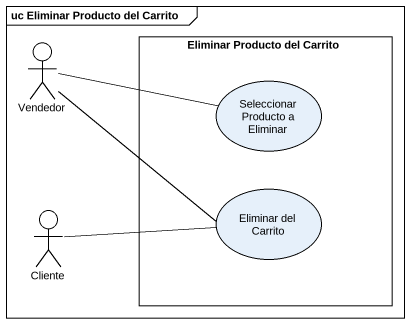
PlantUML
@startuml
mainframe uc Eliminar Producto del Carrito
actor Vendedor
rectangle "Eliminar Producto del Carrito" as Eliminar_Producto_del {
  usecase "Seleccionar Producto a Eliminar" as Seleccionar_Producto_a
  usecase "Eliminar del Carrito" as Eliminar_del_Carrito
}
actor Cliente
Vendedor -right- Seleccionar_Producto_a
Vendedor -- Eliminar_del_Carrito
Cliente -right- Eliminar_del_Carrito
@enduml
